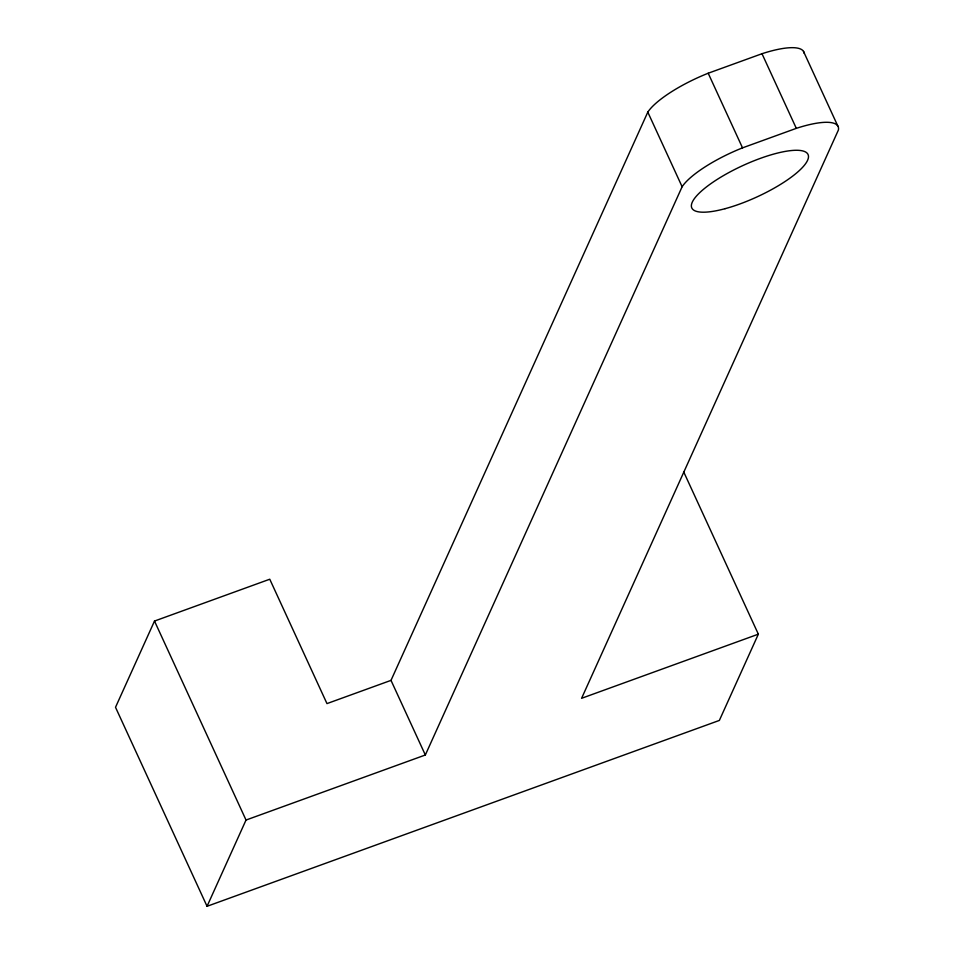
<?xml version="1.0" encoding="UTF-8"?>
<svg xmlns="http://www.w3.org/2000/svg" width="954" height="954" viewBox="0 0 954 954"><rect width="100%" height="100%" fill="white"/><g stroke="black" fill="none" stroke-linecap="round" stroke-linejoin="round"><path stroke-width="1.43" d="M804.162 53.257A63.966 17.196 -24.7 0 0 761.996 53.722L708.202 73.231A63.966 17.196 -24.7 0 0 647.802 112.119L391.009 680.369L326.972 703.599L269.767 579.221L154.5 621.054L115.517 707.296L207.054 906.3L719.364 720.425L758.347 634.171L683.624 471.729M207.054 906.3L246.025 820.046L425.341 754.996L682.122 186.745A63.966 17.196 -24.7 0 1 742.522 147.858L796.316 128.349A63.966 17.196 -24.7 0 1 838.387 130.054L581.594 698.304L758.347 634.171M803.506 51.421L837.827 126.035M761.996 53.722L796.316 128.349M708.202 73.231L742.522 147.858M647.802 112.119L682.122 186.745M391.009 680.369L425.341 754.996M154.5 621.054L246.025 820.046M725.052 208.699A63.966 17.196 -24.7 0 0 808.276 155.12A63.966 17.196 -24.7 0 0 716.478 179.877A63.966 17.196 -24.7 0 0 725.052 208.699"/></g></svg>
